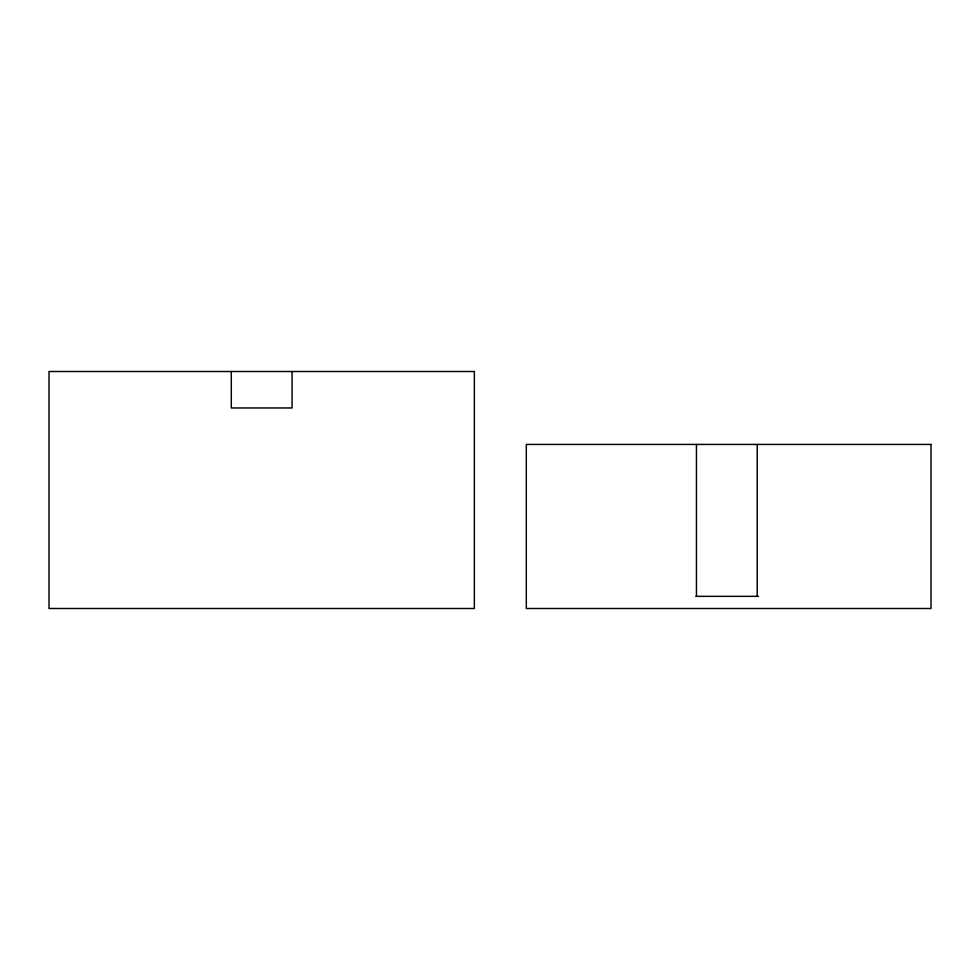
<?xml version="1.0" encoding="UTF-8"?>
<svg xmlns="http://www.w3.org/2000/svg" width="980" height="980" viewBox="0 0 980 980"><rect width="100%" height="100%" fill="white"/><g stroke="black" fill="none" stroke-linecap="round" stroke-linejoin="round"><path stroke-width="1.47" d="M695.812 596.342L758.447 596.342M757.209 444.43L757.209 596.342M696.449 444.43L696.449 596.342M292.065 371.506L292.065 407.962L231.292 407.962L231.292 371.506M474.357 371.506L49 371.506L49 608.494L474.357 608.494L474.357 371.506M931 444.43L526.309 444.43L526.309 608.494L931 608.494L931 444.43"/></g></svg>
